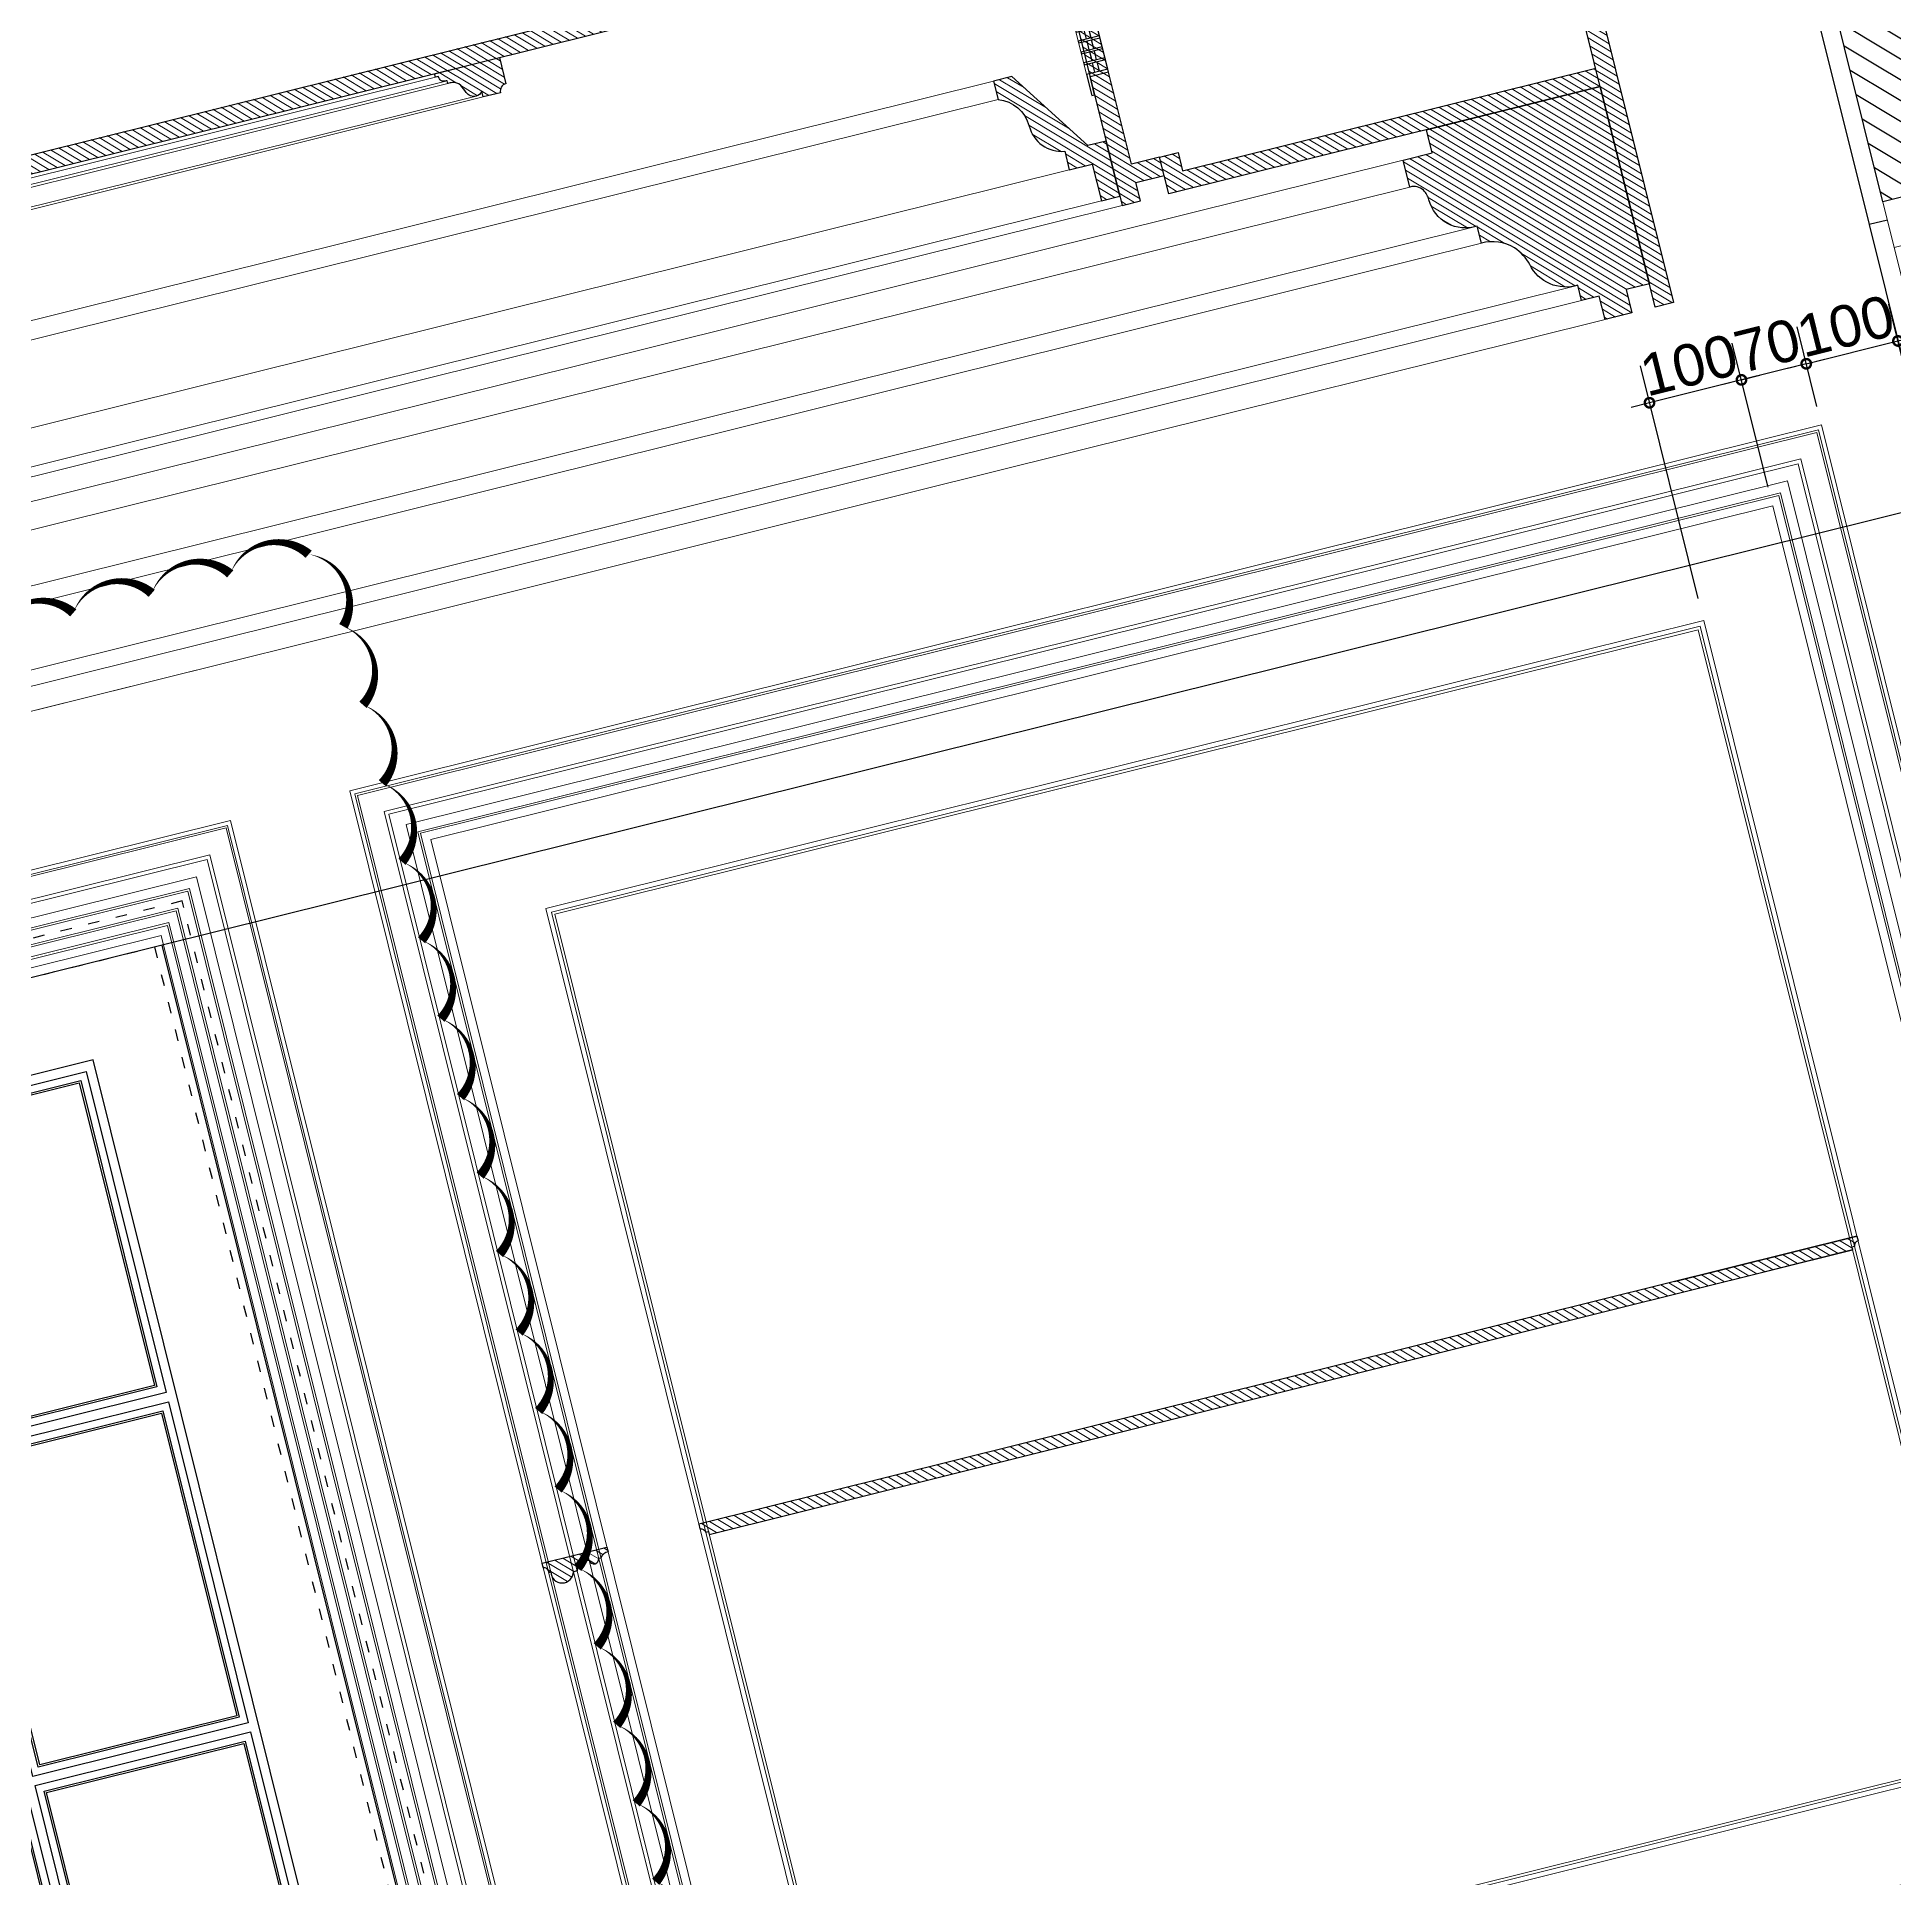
# Model space of a CAD drawing. Header units: inches. Extents: x 122939 to 389145, y 29603 to 574065.
# Drawn here: x 338989 to 340950, y 515666 to 517609 of the extents above; entities that cross this region are included whole.
import ezdxf

# ---------------------------------------------------------------- set-up
doc = ezdxf.new("R2010")
doc.units = ezdxf.units.IN
doc.header["$MEASUREMENT"] = 0
doc.linetypes.add('ACAD_ISO03W100', pattern=[30, 12, -18])
doc.linetypes.add('DASHDOT', pattern=[1, 0.5, -0.25, 0, -0.25])
for name, color, linetype in [('A-DIMESNION-1', 7, 'Continuous'), ('CQ Grg Gypsum', 41, 'Continuous'), ('CQ Plaster', 1, 'Continuous'), ('CQ Wall hatch_CHB', 8, 'Continuous'), ('CQ Wall plan', 3, 'Continuous'), ('CQ wall section', 5, 'Continuous'), ('FURNITURE', 252, 'Continuous'), ('gypsum', 31, 'Continuous'), ('Layer7', 8, 'Continuous'), ('METAL', 5, 'Continuous'), ('PROJECTION', 8, 'Continuous')]:
    doc.layers.add(name, color=color, linetype=linetype)
for name, color, linetype, lineweight in [('A-FLOR-SLAB', 7, 'Continuous', 40), ('A-RNDR-ALUM', 1, 'Continuous', 9), ('CQ Grille', 211, 'A-4010 WALL SECTIONS$0$BATTING', 0), ('CQ gypsum 2', 42, 'Continuous', 0), ('CQ Gypsum Hatch', 8, 'Continuous', 20)]:
    doc.layers.add(name, color=color, linetype=linetype, lineweight=lineweight)
doc.styles.get("Standard").update_dxf_attribs({"font": 'arial.ttf'})
doc.linetypes.add('A-4010 WALL SECTIONS$0$BATTING', pattern='A,0.0001,-0.1,[134,ltypeshp.shx,S=0.1,R=0,X=-0.1,Y=0],-0.2,[134,ltypeshp.shx,S=0.1,R=180,X=0.1,Y=0],-0.1', length=0.4001000000000001)
doc.dimstyles.new('CQ 20', dxfattribs={"dimscale": 0.2, "dimtxt": 150, "dimasz": 100, "dimexe": 100, "dimexo": 20, "dimgap": 80, "dimtad": 1, "dimdec": 0, "dimzin": 0, "dimdsep": 46, "dimtxsty": 'Standard', "dimblk": 'DOT', "dimcen": 100, "dimclrd": 1, "dimclre": 1, "dimclrt": 3, "dimadec": 0, "dimazin": 0, "dimtfac": 1, "dimtdec": 0, "dimtofl": 0, "dimtmove": 0, "dimatfit": 3, "dimfxl": 1, "dimtolj": 1, "dimtzin": 0, "dimlwd": -1, "dimarcsym": 0})
doc.dimstyles.new('CQ Anno', dxfattribs={"dimscale": 40, "dimtxt": 2.2, "dimasz": 300, "dimexe": 1, "dimexo": 0.5, "dimgap": 0.5, "dimtad": 1, "dimrnd": 1, "dimdsep": 46, "dimtxsty": 'Standard', "dimblk": 'DOTSMALL', "dimcen": 0.0025, "dimdle": 0.5, "dimclrd": 8, "dimclre": 8, "dimclrt": 2, "dimazin": 2, "dimtfac": 1, "dimtix": 1, "dimtmove": 1, "dimatfit": 0, "dimfxl": 50, "dimtolj": 1, "dimtzin": 0, "dimlwd": -1, "dimarcsym": 1})
pattern_1 = [(135, (0, 0), (-4.419417382415923, -4.41941738241592), [])]

# ---------------------------------------------------------------- blocks, each defined once
blk = doc.blocks.new('GLAZ-2')
at = {"layer": 'A-RNDR-ALUM'}
blk.add_line((-49.98927482002182, 2450.000019664294), (-49.98927179473685, 2850.000015036145, 0.003409208164084662), dxfattribs=at)
blk.add_lwpolyline([(-49.98927482025465, 2850.000015037076), (49.98927492101211, 2850.000015037251), (49.9892748692655, 2899.999999996333), (-49.98927487194305, 2899.999999996275)], close=True, dxfattribs=at)
blk = doc.blocks.new('section a and b')
at = {"layer": 'CQ Wall hatch_CHB'}
h = blk.add_hatch(dxfattribs=at)
h.set_pattern_fill('ANSI31', color=8, scale=150, angle=90)
h.set_pattern_definition([(135, (-95121.9395184672, 75766.19512638765), (-13.25825214724777, -13.25825214724776), [])])
h.paths.add_polyline_path([(126832.5604815491, -25203.86867564477), (126832.560481549, -26240.54443216402), (126582.560481549, -26240.54443216402), (126582.5390312905, -26290.54443216397), (126482.5604815493, -26290.54443216397), (126482.5604870916, -25203.86867564477)])
at = {"layer": 'CQ Plaster', "color": 1, "ltscale": 0.03}
for p, q in [((126462.560487091, -25203.86867564487, -5.968033639569554e-05), (126462.560487091, -26310.54443216401, -0.0002550847474631635)), ((126482.5604815492, -26310.54443216401, -4.518569530875822e-05), (126462.560487091, -26310.54443216401, -0.0002516160580958716)), ((126462.560487091, -26310.54443216401, -0.0002516160580955711), (126462.560487091, -29190.54443216055, -0.0007637422735893816))]:
    blk.add_line(p, q, dxfattribs=at)
at = {"layer": 'CQ Wall plan', "elevation": -4.518569530653778e-05}
blk.add_lwpolyline([(126832.5604815491, -25203.86867564477), (126832.560481549, -26240.54443216402), (126582.560481549, -26240.54443216402), (126582.5390312905, -26290.54443216397), (126482.5604815493, -26290.54443216397), (126482.5604870916, -25203.86867564477), (126832.5604815491, -25203.86867564479)], dxfattribs=at)
at = {"layer": 'A-FLOR-SLAB'}
blk.add_blockref('GLAZ-2', (126532.5497564051, -29190.54443216018, -4.547606006339071e-05), dxfattribs=at)
blk = doc.blocks.new('section ceiling c and d')
at = {"layer": 'CQ Gypsum Hatch'}
h = blk.add_hatch(dxfattribs=at)
h.set_pattern_fill('ANSI31', color=256, scale=50, angle=89.99999999999999, style=0)
h.set_pattern_definition(pattern_1)
h.paths.add_polyline_path([(233496.9999999944, -77495.99998771911), (233496.9999999944, -77475.99998771911), (236387.0827586252, -77475.99998771964), (236387.082758625, -77495.99998771964)])
h = blk.add_hatch(dxfattribs=at)
h.set_pattern_fill('ANSI31', color=256, scale=50, angle=89.99999999999999, style=0)
h.set_pattern_definition(pattern_1)
edge = h.paths.add_edge_path()
edge.add_line((235767.0827586244, -77495.99998620339), (235767.0827586244, -77524.37417744684))
edge.add_arc((235767.0827586241, -77532.18667744694), 7.812499999999999, 89.9999999999839, 179.9999999999839)
edge.add_line((235759.2702586246, -77532.18667744694), (235740.5202586247, -77532.18667744691))
edge.add_line((235740.5202586243, -77532.18667744682), (235740.5202586243, -77525.93667744679))
edge.add_arc((235733.50716821, -77521.18439792749), 8.471575873886328, 269.2454723607782, 325.8772603763292, ccw=False)
edge.add_arc((235733.4596779171, -77519.8217147981), 9.8337331454836, 200.3020027309789, 269.62670473501373, ccw=False)
edge.add_arc((235681.1992507897, -77537.37203851878), 45.30040932053804, 18.18592639775025, 30.09764001402735)
edge.add_arc((235711.645230384, -77519.57261538506), 10.03429423482947, 29.3458222726193, 84.05153147357571)
edge.add_arc((235708.6131954496, -77545.49400170194), 36.13183004922327, 83.52922315540752, 91.62468517509228)
edge.add_line((235707.588774758, -77509.37669691688), (235707.588774758, -77506.42338870006))
edge.add_arc((235708.4382188043, -77482.52190204052), 23.91657625425081, 257.9630168329807, 267.96460009574935, ccw=False)
edge.add_arc((235704.2861891768, -77502.35558701016), 3.653872664903471, 198.8512363217455, 256.7800205599295, ccw=False)
edge.add_arc((235717.343483769, -77496.48165055882), 17.95877705049954, 190.9931405080333, 203.1300132639854, ccw=False)
edge.add_line((235699.7142499143, -77499.90623620606), (235696.5892499145, -77499.906236206))
edge.add_line((235696.5892499145, -77499.90623620583), (235696.5892499145, -77495.9999862058))
edge.add_line((235696.5892499146, -77495.99998620606), (235767.0827586247, -77495.99998620611))
h = blk.add_hatch(dxfattribs=at)
h.set_pattern_fill('ANSI31', color=256, scale=50, angle=89.99999999999999, style=0)
h.set_pattern_definition([(135, (5238.99999998897, -7.62520357966423e-09), (-4.419417382415923, -4.41941738241592), [])])
h.paths.add_polyline_path([(236417.8461696338, -77785.99998772691), (236417.8461696338, -77765.99998772686), (236387.0827586248, -77765.99998772697), (236387.0827586248, -77495.99998772686), (236367.0827586247, -77495.99998772686), (236367.0827586248, -77805.99998772686), (236387.0827586247, -77805.99998772697), (236387.0827586248, -77785.99998772686)])
edge = h.paths.add_edge_path()
edge.add_line((236267.0827586248, -77645.99998772691), (236267.0827586248, -77665.99998772686))
edge.add_arc((236254.5636706293, -77701.37076486254), 37.52092002366012, 0.5661990946423998, 70.50915648572061, ccw=False)
edge.add_arc((236327.8890788671, -77700.66599894468), 35.80787787715262, 180.5344194090292, 260.6681698820662)
edge.add_line((236322.0827586247, -77735.99998772755), (236322.0827586249, -77755.99998772686))
edge.add_line((236322.0827586249, -77755.99998772686), (236347.0827586248, -77755.99998772686))
edge.add_line((236347.0827586248, -77755.99998772686), (236347.0827586247, -77795.99998772674))
edge.add_line((236347.0827586247, -77795.99998772674), (236367.0827586247, -77795.99998772697))
edge.add_line((236367.0827586247, -77795.99998772697), (236367.0827586249, -77735.99998772767))
edge.add_line((236367.0827586249, -77735.99998772767), (236347.0827586248, -77735.99998772755))
edge.add_line((236347.0827586248, -77735.99998772755), (236287.0827586247, -77645.99998772709))
edge.add_line((236287.0827586247, -77645.99998772709), (236267.0827586248, -77645.99998772691))
h = blk.add_hatch(dxfattribs=at)
h.set_pattern_fill('ANSI31', color=256, scale=50, angle=89.99999999999999, style=0)
h.set_pattern_definition(pattern_1)
h.paths.add_polyline_path([(236887.0000000008, -78046.00000000012), (236887.0000000044, -77646), (237107.0000000004, -77646), (237107.0000000006, -77666.00000000012), (236907.000000001, -77665.99999999988), (236907.0000000011, -78046.00000000012)])
h = blk.add_hatch(dxfattribs=at)
h.set_pattern_fill('ANSI31', color=256, scale=50, angle=89.99999999999999, style=0)
h.set_pattern_definition(pattern_1)
h.paths.add_polyline_path([(236887.0000000011, -77785.99999941856), (236887.0000000013, -77805.99999941856), (236417.8461696337, -77805.99999941804), (236417.8461696337, -77765.99999941804), (236437.8461696338, -77765.99999941845), (236437.8461696338, -77785.9999994185)])
h = blk.add_hatch(dxfattribs=at)
h.set_pattern_fill('ANSI31', color=256, scale=50, angle=89.99999999999999, style=0)
h.set_pattern_definition(pattern_1)
edge = h.paths.add_edge_path()
edge.add_line((236697.888268818, -77831.26562307053), (236697.888268818, -77806.00000000038))
edge.add_line((236697.8882688181, -77806.00000000035), (236887.0000000014, -77806.00000000033))
edge.add_line((236887.000000001, -77806.00000000035), (236887.000000001, -78020.55586559203))
edge.add_line((236887.0000000013, -78020.55586559192), (236861.7343769312, -78020.55586559205))
edge.add_line((236861.7343769313, -78020.55586559215), (236861.7343769313, -78046.00000000044))
edge.add_line((236861.734376931, -78046.00000000012), (236832.5095982749, -78046.00000000006))
edge.add_line((236832.5095982751, -78046.00000000047), (236832.5095982751, -78020.42911038698))
edge.add_line((236832.5095982747, -78020.42911038676), (236813.2644354184, -78020.42911038679))
edge.add_line((236813.2644354191, -78020.42911038705), (236813.3774991479, -78003.80091724952))
edge.add_arc((236810.7687357055, -77961.60403090826), 42.27745100630982, 192.2156514328694, 273.5377287136627, ccw=False)
edge.add_arc((236722.594200774, -77982.45322933258), 48.34277912118122, 14.25477234574264, 42.8437341161806)
edge.add_arc((236726.9057543891, -77979.52417917526), 43.19686264071839, 43.8840101508087, 92.05516853322047)
edge.add_line((236725.3566385932, -77936.35510248545), (236725.248015868, -77917.67291064002))
edge.add_arc((236722.4828479133, -77877.99546980241), 39.77367804540344, 180.8074337642408, 273.98656516555576, ccw=False)
edge.add_arc((236659.6882660014, -77878.80474185635), 23.02619725845581, 0.6190602264999425, 29.75751685787327)
edge.add_arc((236667.1437086861, -77875.30162755516), 14.8298319246997, 32.30517389911811, 92.87040096121709)
edge.add_line((236666.4010752784, -77860.49040172709), (236666.4010752784, -77831.26562307097))
edge.add_line((236666.4010752784, -77831.26562307077), (236697.888268818, -77831.26562307078))
at = {"layer": 'CQ Grg Gypsum'}
for points, elevation in [([(233496.9999999944, -77495.99998771911), (233496.9999999944, -77475.99998771911), (236387.0827586252, -77475.99998771964), (236387.082758625, -77495.99998771964)], -1.118016549531316e-06), ([(236887.0000000008, -78046.00000000012), (236887.0000000044, -77646), (237107.0000000004, -77646), (237107.0000000006, -77666.00000000012), (236907.000000001, -77665.99999999988), (236907.0000000011, -78046.00000000012)], -1.466640768763068e-07)]:
    blk.add_lwpolyline(points, close=True, dxfattribs=dict(at, elevation=elevation))
at = {"layer": 'CQ Grg Gypsum', "elevation": -1.466640768763068e-07}
blk.add_lwpolyline([(235767.0827586249, -77495.99998771708), (235767.0827586247, -77524.37417896063, 0.4142135623730696), (235759.270258625, -77532.18667896034), (235740.5202586252, -77532.18667896034), (235740.520258625, -77525.93667896022, -0.2522580878900783), (235733.3956093235, -77529.65524074563, -0.3120623172866313), (235724.2368476728, -77523.23371130711, 0.0520215070008044), (235720.3919000025, -77514.65501266788, 0.2433378965035784), (235712.6851239731, -77509.59235226759, 0.0353378151643051), (235707.5887747581, -77509.37669843045), (235707.588774758, -77506.42339021317, -0.0436678643667718), (235703.4505837585, -77505.91263069923, -0.2582860905383594), (235700.8283076917, -77503.53619899461, -0.0530066584703844), (235699.7142499149, -77499.9062377197), (235696.5892499146, -77499.90623771935), (235696.589249915, -77495.99998771935), (235767.082758625, -77495.99998771911)], format="xyb", dxfattribs=at)
at = {"layer": 'CQ Grg Gypsum', "elevation": -1.452116569820947e-07}
blk.add_lwpolyline([(236887.0000000013, -77805.99999941856), (236417.8461696337, -77805.99999941839), (236417.8461696338, -77765.99999941833), (236437.8461696338, -77765.99999941845), (236437.8461696338, -77785.9999994185), (236887.0000000011, -77785.99999941856)], dxfattribs=at)
blk.add_lwpolyline([(236697.888268818, -77831.26562307053), (236697.8882688181, -77806.00000000035), (236887.000000001, -77806.00000000035), (236887.0000000013, -78020.55586559192), (236861.7343769313, -78020.55586559215), (236861.734376931, -78046.00000000012), (236832.5095982751, -78046.00000000047), (236832.5095982747, -78020.42911038676), (236813.2644354191, -78020.42911038705), (236813.3774991476, -78003.8009172494, -0.3705169008587136), (236769.4485252308, -77970.5495923725, 0.1253939634110558), (236758.0396596621, -77949.58008318912, 0.2133372465863159), (236725.3566385932, -77936.35510248545), (236725.2480158676, -77917.67291064002, -0.4305600987388585), (236682.713119231, -77878.5559569429, 0.127830023496442), (236679.6780839724, -77867.37614011858, 0.2705942841741583), (236666.4010752784, -77860.49040172709), (236666.4010752784, -77831.26562307077)], format="xyb", close=True, dxfattribs=at)
at = {"layer": 'gypsum', "ltscale": 5, "elevation": -1.452116569820947e-07}
blk.add_lwpolyline([(236417.8461696338, -77785.99998772691), (236417.8461696338, -77765.99998772686), (236387.0827586248, -77765.99998772697), (236387.0827586248, -77495.99998772686), (236367.0827586247, -77495.99998772686), (236367.0827586248, -77805.99998772686), (236387.0827586247, -77805.99998772697), (236387.0827586248, -77785.99998772686), (236417.8461696338, -77785.99998772691)], dxfattribs=at)
blk.add_lwpolyline([(236267.0827586248, -77645.99998772691), (236267.0827586248, -77665.99998772686, -0.3150251714978598), (236292.0827586211, -77700.99998772395, 0.3646312828489309), (236322.0827586247, -77735.99998772755), (236322.0827586249, -77755.99998772686), (236347.0827586248, -77755.99998772686), (236347.0827586247, -77795.99998772674), (236367.0827586247, -77795.99998772697), (236367.0827586249, -77735.99998772767), (236347.0827586248, -77735.99998772755), (236287.0827586247, -77645.99998772709)], format="xyb", close=True, dxfattribs=at)
blk = doc.blocks.new('DIFFUSER SEC')
at = {"layer": 'FURNITURE', "color": 251, "linetype": 'Continuous', "lineweight": 0}
for p, q in [((55028.50211812685, -20119.84090920478), (55028.50211812685, -20213.84090920665)), ((55051.50211812708, -20119.84090920478), (55051.50211812708, -20213.84090920665))]:
    blk.add_line(p, q, dxfattribs=at)
at = {"layer": 'Layer7', "linetype": 'DASHDOT', "ltscale": 1000}
for p, q in [((55028.66382887423, -20116.84090920667), (55028.50211812684, -20116.67919845927)), ((55048.50211812684, -20217.50150354892), (55047.84152378461, -20216.84090920667))]:
    blk.add_line(p, q, dxfattribs=at)
at = {"layer": 'METAL'}
for points in [[(55048.50211812684, -20096.84090920664), (55048.50211812684, -20116.84090920665), (55028.50211812685, -20116.84090920665), (55028.50211812685, -20119.84090920478), (55051.50211812708, -20119.84090920478), (55051.50211812708, -20096.84090920664), (55048.50211812684, -20096.84090920664)], [(55048.50211812684, -20236.84090920665), (55048.50211812684, -20216.84090920664), (55028.50211812685, -20216.84090920664), (55028.50211812685, -20213.84090920665), (55051.50211812708, -20213.84090920665), (55051.50211812708, -20236.84090920665), (55048.50211812684, -20236.84090920665)]]:
    blk.add_lwpolyline(points, dxfattribs=at)
for points in [[(55028.50211812685, -20130.21590920665), (55051.50211812708, -20130.21590920665), (55051.50211812708, -20132.21590920664), (55028.50211812685, -20132.21590920664)], [(55028.50211812685, -20142.09090920478), (55051.50211812708, -20142.09090920478), (55051.50211812708, -20144.09090920664), (55028.50211812685, -20144.09090920664)], [(55028.50211812685, -20153.96590920664), (55051.50211812708, -20153.96590920664), (55051.50211812708, -20155.96590920664), (55028.50211812685, -20155.96590920664)], [(55028.50211812685, -20165.84090920664), (55051.50211812708, -20165.84090920664), (55051.50211812708, -20167.84090920664), (55028.50211812685, -20167.84090920664)], [(55028.50211812685, -20177.71590920665), (55051.50211812708, -20177.71590920665), (55051.50211812708, -20179.71590920665), (55028.50211812685, -20179.71590920665)], [(55028.50211812685, -20189.59090920664), (55051.50211812708, -20189.59090920664), (55051.50211812708, -20191.59090920664), (55028.50211812685, -20191.59090920664)], [(55028.50211812685, -20201.46590920664), (55051.50211812708, -20201.46590920664), (55051.50211812708, -20203.46590920664), (55028.50211812685, -20203.46590920664)]]:
    blk.add_lwpolyline(points, close=True, dxfattribs=at)
at = {"layer": 'PROJECTION'}
for p, q in [((55037.50211812684, -20130.21590920665), (55037.50211812684, -20119.84090920478)), ((55042.50211812707, -20130.21590920665), (55042.50211812707, -20119.84090920478)), ((55037.50211812684, -20142.09090920478), (55037.50211812684, -20132.21590920664)), ((55037.50211812684, -20153.96590920664), (55037.50211812684, -20144.09090920664)), ((55042.50211812707, -20142.09090920478), (55042.50211812707, -20132.21590920664)), ((55042.50211812707, -20153.96590920664), (55042.50211812707, -20144.09090920664)), ((55037.50211812684, -20165.84090920664), (55037.50211812684, -20155.96590920664)), ((55037.50211812684, -20177.71590920665), (55037.50211812684, -20167.84090920664)), ((55042.50211812707, -20165.84090920664), (55042.50211812707, -20155.96590920664)), ((55042.50211812707, -20177.71590920665), (55042.50211812707, -20167.84090920664)), ((55037.50211812684, -20189.59090920664), (55037.50211812684, -20179.71590920665)), ((55042.50211812707, -20189.59090920664), (55042.50211812707, -20179.71590920665)), ((55037.50211812684, -20201.46590920664), (55037.50211812684, -20191.59090920664)), ((55037.50211812684, -20213.84090920665), (55037.50211812684, -20203.46590920664)), ((55042.50211812707, -20201.46590920664), (55042.50211812707, -20191.59090920664)), ((55042.50211812707, -20213.84090920665), (55042.50211812707, -20203.46590920664))]:
    blk.add_line(p, q, dxfattribs=at)
blk = doc.blocks.new('_DotSmall')
at = {"color": 0, "linetype": 'ByBlock', "const_width": 0.5}
blk.add_lwpolyline([(-0.0625, 0, 1), (0.0625, 0, 1)], format="xyb", close=True, dxfattribs=at)
blk = doc.blocks.new('*D270')
at = {"layer": 'A-DIMESNION-1', "color": 8, "lineweight": -2, "ltscale": 0.05, "transparency": 16777216}
for p, q in [((340867.2964072498, 517219.6780639961), (340846.444398768, 517303.4889581553)), ((340814.9655646681, 517138.1703602874), (340778.0671689355, 517286.4768192116))]:
    blk.add_line(p, q, dxfattribs=at)
at = {"layer": 'A-DIMESNION-1', "color": 8, "ltscale": 0.05, "transparency": 16777216}
for p, q in [((340856.1019156876, 517264.6723075148), (340787.7246858551, 517247.6601685711)), ((340856.1019156876, 517264.6723075148), (340875.5102410078, 517269.5010659746)), ((340787.7246858551, 517247.6601685711), (340768.3163605348, 517242.8314101113))]:
    blk.add_line(p, q, dxfattribs=at)
at = {"layer": 'Defpoints', "color": 0, "linetype": 'Continuous', "ltscale": 0.05, "transparency": 16777216}
for p in [(340787.7246858551, 517247.6601685711), (340872.1251657095, 517200.2697386758, -0.00850912527886642), (340819.7943231279, 517118.7620349671)]:
    blk.add_point(p, dxfattribs=at)
at = {"layer": 'A-DIMESNION-1', "color": 8, "linetype": 'Continuous', "ltscale": 0.05, "transparency": 16777216, "xscale": 20, "yscale": 20, "zscale": 20}
for p, rotation in [((340856.1019156876, 517264.6723075148), 193.9714232843926), ((340787.7246858551, 517247.6601685711), 13.97142328439265)]:
    blk.add_blockref('_DotSmall', p, dxfattribs=dict(at, rotation=rotation))
at = {"layer": 'A-DIMESNION-1', "color": 2, "linetype": 'Continuous', "ltscale": 0.05, "transparency": 16777216, "insert": (340815.040719239, 517283.789342259), "char_height": 44, "attachment_point": 5, "rotation": 13.971423284392653}
blk.add_mtext('\\A1;70', dxfattribs=at)
blk = doc.blocks.new('*D275')
at = {"layer": 'A-DIMESNION-1', "color": 8, "lineweight": -2, "ltscale": 0.05, "transparency": 16777216}
for p, q in [((340815.93131636, 517134.2886952233), (340778.0671689349, 517286.4768192139)), ((340742.0677303629, 517016.9849413888), (340681.0255423312, 517262.3330269143))]:
    blk.add_line(p, q, dxfattribs=at)
at = {"layer": 'A-DIMESNION-1', "color": 8, "ltscale": 0.05, "transparency": 16777216}
for p, q in [((340787.7246858545, 517247.6601685734), (340690.6830592508, 517223.5163762738)), ((340787.7246858545, 517247.6601685734), (340807.1330111747, 517252.4889270333)), ((340690.6830592508, 517223.5163762738), (340671.2747339305, 517218.687617814))]:
    blk.add_line(p, q, dxfattribs=at)
at = {"layer": 'Defpoints', "color": 0, "linetype": 'Continuous', "ltscale": 0.05, "transparency": 16777216}
for p in [(340690.6830592508, 517223.5163762738), (340820.7600748198, 517114.8803699031, -0.00850912527886642), (340746.8964888226, 516997.5766160685)]:
    blk.add_point(p, dxfattribs=at)
at = {"layer": 'A-DIMESNION-1', "color": 8, "linetype": 'Continuous', "ltscale": 0.05, "transparency": 16777216, "xscale": 20, "yscale": 20, "zscale": 20}
for p, rotation in [((340787.7246858545, 517247.6601685734), 193.9714232843926), ((340690.6830592508, 517223.5163762738), 13.97142328439265)]:
    blk.add_blockref('_DotSmall', p, dxfattribs=dict(at, rotation=rotation))
at = {"layer": 'A-DIMESNION-1', "color": 2, "linetype": 'Continuous', "ltscale": 0.05, "transparency": 16777216, "insert": (340732.3312910203, 517263.2113766397), "char_height": 44, "attachment_point": 5, "rotation": 13.971423284392653}
blk.add_mtext('\\A1;100', dxfattribs=at)
blk = doc.blocks.new('*D280')
at = {"layer": 'A-DIMESNION-1', "color": 8, "lineweight": -2, "ltscale": 0.05, "transparency": 16777216}
for p, q in [((340964.0710113004, 517243.7554215343), (340943.219002819, 517327.5663156918)), ((340867.2964072497, 517219.678063996), (340846.4443987689, 517303.4889581511))]:
    blk.add_line(p, q, dxfattribs=at)
at = {"layer": 'A-DIMESNION-1', "color": 8, "ltscale": 0.05, "transparency": 16777216}
for p, q in [((340856.1019156885, 517264.6723075106), (340952.8765197386, 517288.7496650512)), ((340952.8765197386, 517288.7496650512), (340972.2848450589, 517293.5784235111)), ((340856.1019156885, 517264.6723075106), (340836.6935903683, 517259.8435490508))]:
    blk.add_line(p, q, dxfattribs=at)
at = {"layer": 'Defpoints', "color": 0, "linetype": 'Continuous', "ltscale": 0.05, "transparency": 16777216}
for p in [(340952.8765197386, 517288.7496650512), (340968.8997697602, 517224.347096214, -0.00850912527886642), (340872.1251657095, 517200.2697386758, -0.00850912527886642)]:
    blk.add_point(p, dxfattribs=at)
at = {"layer": 'A-DIMESNION-1', "color": 8, "linetype": 'Continuous', "ltscale": 0.05, "transparency": 16777216, "xscale": 20, "yscale": 20, "zscale": 20}
for p, rotation in [((340952.8765197386, 517288.7496650512), 193.9714232843926), ((340856.1019156885, 517264.6723075106), 13.97142328439266)]:
    blk.add_blockref('_DotSmall', p, dxfattribs=dict(at, rotation=rotation))
at = {"layer": 'A-DIMESNION-1', "color": 2, "linetype": 'Continuous', "ltscale": 0.05, "transparency": 16777216, "insert": (340897.6166361813, 517304.3340904969), "char_height": 44, "attachment_point": 5, "rotation": 13.971423284392632}
blk.add_mtext('\\A1;100', dxfattribs=at)
blk = doc.blocks.new('french door fixed panel')
at = {"color": 0, "lineweight": -2}
for points, elevation in [([(7599.935649247956, 4234.229499793146), (6901.234471745149, 4234.229499793204), (6901.234471745265, 1662.229499795183), (7599.935649248131, 1662.229499795183)], -4.618491674171499e-10), ([(7499.935649247956, 4134.229499793204), (7001.234471745032, 4134.229499793204), (7001.234471745091, 1969.269500711875), (7499.935649247956, 1969.269500711875)], -4.618491674171499e-10), ([(7255.585068201472, 4124.229506375326), (7489.935664863675, 4124.229506375326), (7489.935670196312, 3775.069506375294), (7255.585073534166, 3775.069506375294)], -4.300424503262887e-10), ([(7263.585068201472, 4116.229506375326), (7481.935664863675, 4116.229506375268), (7481.935670196312, 3783.069506375352), (7263.585073534108, 3783.069506375294)], -4.300424503262887e-10), ([(7265.585068201472, 4114.229506375326), (7479.935664863617, 4114.229506375268), (7479.93567019637, 3785.069506375294), (7265.585073534108, 3785.069506375294)], -4.300424503262887e-10), ([(7255.585068201472, 3765.069506375294), (7489.935664863675, 3765.069506375352), (7489.93567019637, 3415.909506375319), (7255.585073534108, 3415.909506375261)], -4.300424503262887e-10), ([(7263.585068201472, 3757.069506375352), (7481.935664863675, 3757.069506375294), (7481.93567019637, 3423.909506375319), (7263.585073534108, 3423.909506375319)], -4.300424503262887e-10), ([(7265.585068201472, 3755.069506375294), (7479.935664863617, 3755.069506375294), (7479.93567019637, 3425.909506375319), (7265.585073534166, 3425.909506375261)], -4.300424503262887e-10), ([(7245.585068201472, 3405.909506375378), (7011.234471539268, 3405.909506375378), (7011.234466206632, 3056.749506375287), (7245.585062868777, 3056.749506375287)], -4.300424503262887e-10), ([(7237.585068201472, 3397.909506375319), (7019.234471539268, 3397.909506375319), (7019.234466206632, 3064.749506375345), (7237.585062868835, 3064.749506375345)], -4.300424503262887e-10), ([(7235.585068201472, 3395.909506375261), (7021.234471539268, 3395.909506375319), (7021.234466206573, 3066.749506375345), (7235.585062868777, 3066.749506375229)], -4.300424503262887e-10), ([(7255.585068201472, 3405.909506375319), (7489.935664863675, 3405.909506375319), (7489.93567019637, 3056.749506375287), (7255.585073534166, 3056.749506375345)], -4.300424503262887e-10), ([(7263.585068201472, 3397.909506375319), (7481.935664863675, 3397.909506375261), (7481.93567019637, 3064.749506375287), (7263.585073534108, 3064.749506375287)], -4.300424503262887e-10), ([(7265.585068201472, 3395.909506375378), (7479.935664863617, 3395.909506375261), (7479.93567019637, 3066.749506375345), (7265.585073534166, 3066.749506375287)], -4.300424503262887e-10)]:
    blk.add_lwpolyline(points, close=True, dxfattribs=dict(at, elevation=elevation))
blk = doc.blocks.new('_Dot')
at = {"color": 0, "linetype": 'ByBlock', "lineweight": -2}
blk.add_line((-0.5, 0), (-1, 0), dxfattribs=at)
at = {"color": 0, "linetype": 'ByBlock', "const_width": 0.5}
blk.add_lwpolyline([(-0.25, 0, 1), (0.25, 0, 1)], format="xyb", close=True, dxfattribs=at)
blk = doc.blocks.new('*D269')
at = {"color": 1, "lineweight": -2, "transparency": 16777216}
for p, q in [((339116.9894588485, 516650.2415309062), (341872.506274485, 517335.8094464831)), ((339778.0291962216, 514158.985367542), (342494.7293613069, 514834.8957662215))]:
    blk.add_line(p, q, dxfattribs=at)
at = {"color": 1, "transparency": 16777216}
blk.add_line((341857.9267076246, 517311.5723627031), (342470.4922775268, 514849.475333082), dxfattribs=at)
at = {"layer": 'Defpoints', "color": 0, "transparency": 16777216}
for p in [(339113.1077937845, 516649.2757792142, -0.008507984190826986), (342475.3210359866, 514830.0670077617), (339774.1475311575, 514158.01961585, 1.140626190267342e-06)]:
    blk.add_point(p, dxfattribs=at)
at = {"color": 1, "transparency": 16777216, "xscale": 20, "yscale": 20, "zscale": 20}
for p, rotation in [((341853.0979491648, 517330.9806880233), 103.9714232843947), ((342475.3210359866, 514830.0670077617), 283.9714232843947)]:
    blk.add_blockref('_Dot', p, dxfattribs=dict(at, rotation=rotation))
at = {"color": 3, "transparency": 16777216, "insert": (342194.6002027999, 516088.0850051111), "char_height": 30, "attachment_point": 5, "rotation": 283.97142328439463}
blk.add_mtext('\\A1;2577', dxfattribs=at)

msp = doc.modelspace()

# ---------------------------------------------------------------- hatches: boundary and pattern name
at = {"layer": 'CQ Gypsum Hatch'}
h = msp.add_hatch(dxfattribs=at)
h.set_pattern_fill('ANSI31', color=256, scale=49.99999999999999, angle=283.9714232829857, style=0)
h.set_pattern_definition([(328.9714232829857, (103309.9389137176, 541366.7704200903), (3.221659560689483, 5.355689467754646), [])])
edge = h.paths.add_edge_path()
edge.add_line((340909.5155545204, 516343.9585573197), (339687.5414118859, 516039.9334608231))
edge.add_line((339687.5414118858, 516039.9334608231), (339688.7486015006, 516035.0813794931))
edge.add_arc((339689.8247266928, 516030.0214211071), 5.173125196340882, 15.855548362982518, 102.00647672741479, ccw=False)
edge.add_line((339694.8010329184, 516031.434786115), (339697.7122817163, 516032.1590998839))
edge.add_line((339697.7122817163, 516032.1590998839), (339698.4365954853, 516029.2478510858))
edge.add_line((339698.4365954853, 516029.2478510857), (340904.8977569187, 516329.4133441384))
h = msp.add_hatch(dxfattribs=at)
h.set_pattern_fill('ANSI31', color=256, scale=49.99999999999999, angle=283.9714232829857, style=0)
h.set_pattern_definition([(328.9714232829857, (572341.3528966908, 485182.5086283657), (3.221659560689482, 5.355689467754646), [])])
edge = h.paths.add_edge_path()
edge.add_arc((339543.286950928, 515989.8892387943), 11.87903636255243, -178.74489884281638, 0.025333464981883935, ccw=False)
edge.add_line((339531.4107645733, 515989.6290416202), (339529.1556163492, 515989.0679645626))
edge.add_ellipse((339524.946795784, 515988.0208171363), major_axis=(-1.577489809869016, 6.340436300011666), ratio=0.6638061429967712, start_angle=270, end_angle=360)
edge.add_line((339523.3693059742, 515994.3612534362), (339522.2619173641, 515998.8122025944))
edge.add_line((339522.2619173641, 515998.8122025945), (339590.6391471954, 516015.824341536))
edge.add_line((339590.6391471954, 516015.824341536), (339591.8711633449, 516010.8724744192))
edge.add_arc((339593.3796102033, 516001.2572677236), 9.73281109047891, 98.91596879981854, 160.0508379058154)
edge.add_line((339584.2308094202, 516004.5779688471), (339581.9233925659, 516004.0038874429))
edge.add_arc((339576.8193375959, 516003.2931705604), 5.153299489080544, -159.98436297018873, 7.927209516568382, ccw=False)
edge.add_arc((339570.3273790157, 515990.4674451379), 11.18424105332716, 81.51664647509867, 177.855547078789)
edge.add_spline(control_points=[(339559.1509706982, 515990.8859485483), (339557.8226425096, 515990.5554627454), (339556.494314319, 515990.2249769419), (339555.1659861302, 515989.894491139)], knot_values=[0, 0, 0, 0, 0.1671919628781495, 0.1671919628781495, 0.1671919628781495, 0.1671919628781495], degree=3, periodic=0)

# ---------------------------------------------------------------- linework, layer by layer
at = {"color": 2}
msp.add_lwpolyline([(338944.665328835, 516981.156102771, 0, 10, -0.52056705), (339027.4704362524, 517001.8161449565, 0, 10, -0.52056705), (339110.2679258934, 517022.4396408077, 0, 10, -0.52056705), (339193.0941914423, 517042.9681107831, 0, 10, -0.52056705), (339275.9007160945, 517063.6232971679, 0, 10, -0.52056705), (339312.5142703153, 516987.5277522136, 0, 10, -0.52056705), (339333.1456036309, 516904.7183250302, 0, 10, -0.52056705), (339353.6593733985, 516821.9026622191, 0, 10, -0.52056705), (339374.3215018899, 516739.0977510462, 0, 10, -0.52056705), (339394.9550360333, 516656.2887907533, 0, 10, -0.52056705), (339415.4714906748, 516573.4733945805, 0, 10, -0.52056705), (339436.1287095131, 516490.6677418247, 0, 10, -0.52056705), (339456.7644181577, 516407.8592385394, 0, 10, -0.52056705), (339477.2835506903, 516325.0440992904, 0, 10, -0.52056705), (339497.9358935493, 516242.2377250038, 0, 10, -0.52056705), (339518.5737499976, 516159.4296687613, 0, 10, -0.52056705), (339539.0955529879, 516076.6147766861, 0, 10, -0.52056705), (339559.7430543643, 515993.8077010415, 0, 10, -0.52056705), (339580.3830315524, 515911.0000817971, 0, 10, -0.52056705), (339600.9074971168, 515828.1854271108, 0, 10, -0.52056705), (339621.550192325, 515745.3776703986, 0, 10, -0.52056705), (339642.1922628271, 515662.5704780294, 0, 10, -0.52056705), (339662.7193826338, 515579.7560509143, 0, 10, -0.52056705)], format="xyseb", dxfattribs=at)
at = {"color": 0, "linetype": 'ACAD_ISO03W100', "elevation": -0.006373246402415971}
msp.add_lwpolyline([(339735.3308805446, 514148.3620989379), (339774.1475311858, 514158.0196158566), (339142.2669275069, 516697.7499467736), (338433.6056361833, 516521.4362180622), (338443.263153102, 516482.6195674215), (339113.1077937844, 516649.2757792141)], close=True, dxfattribs=at)
at = {"layer": 'CQ Grg Gypsum'}
for p, q in [((339522.2619173641, 515998.8122025945, -0.006374387490455406), (339590.6391471954, 516015.824341536, -0.006374387490455406)), ((339590.6391471954, 516015.824341536, -0.006374387490455406), (339591.8711633446, 516010.8724744191, -0.006374387490455406)), ((339523.3693059743, 515994.3612534355, -0.006374387490455406), (339522.2619173641, 515998.8122025945, -0.006374387490455406)), ((339529.1556163501, 515989.0679645629, -0.006374387490455406), (339531.4107648935, 515989.6290416999, -0.006374387490455406)), ((339581.9233925646, 516004.0038874425, -0.006374387490455406), (339584.2308094211, 516004.5779688474, -0.006374387490455406))]:
    msp.add_line(p, q, dxfattribs=at)
at = {"layer": 'CQ Grg Gypsum', "elevation": -0.006374387490455406}
for points in [[(340909.5155545204, 516343.9585573197), (339687.5414118858, 516039.9334608231), (339688.7486015007, 516035.0813794931, -0.3946714064356992), (339694.8010329184, 516031.434786115), (339697.7122817163, 516032.1590998839), (339698.4365954853, 516029.2478510857), (340904.8977569187, 516329.4133441385)], [(340717.0196920421, 516296.0659128476), (340909.5155545208, 516343.9585573181), (340910.7227441357, 516339.106475988, 0.3946714064356992), (340907.0846919476, 516333.0489067057), (340904.1734431497, 516332.324592937), (340904.8977569186, 516329.4133441388), (340809.7779389712, 516305.7476945794)]]:
    msp.add_lwpolyline(points, format="xyb", dxfattribs=at)
at = {"layer": 'CQ Grg Gypsum'}
for centre, radius, start, end in [((339593.3796102035, 516001.2572677236, -0.006374387490455406), 9.732811090518279, 98.91596880050461, 160.0508379065934), ((339543.286950928, 515989.8892387943, -0.006374387490455406), 11.87903636259608, 181.2550939463902, 0.02533346594171298), ((339570.3273790157, 515990.4674451379, -0.006374387490455406), 11.18424105331578, 81.51664646205191, 177.855547072333), ((339576.8193375959, 516003.2931705604, -0.006374387490455406), 5.153299489085096, 200.0156370376464, 7.92720951431747)]:
    msp.add_arc(centre, radius, start, end, dxfattribs=at)
at = {"layer": 'CQ Grg Gypsum', "extrusion": (0, 0, -0.9999999999999999)}
msp.add_ellipse((339524.946795784, 515988.0208171363, -0.006374387490455406), major_axis=(-1.577489809869014, 6.340436300011657), ratio=0.6638061429967712, start_param=0, end_param=1.570796326794897, dxfattribs=at)
at = {"layer": 'CQ Grg Gypsum'}
msp.add_spline([(339555.1659861302, 515989.894491139, -0.006374387490455406), (339559.1509706982, 515990.8859485483, -0.006374387490455406)], degree=3, dxfattribs=at)
at = {"layer": 'CQ gypsum 2'}
for p, q in [((339998.5299605586, 517562.9238238899, 0.001995015583927913), (334622.263226158, 516225.317768573, 0.001995949740780844)), ((339409.6412084934, 517566.9568074301, 0.001997331480084996), (337566.2489016167, 517108.3239244399, 0.001997331480084996)), ((339421.8888140817, 517563.2881590738, 0.001997331480084996), (337567.8223893784, 517101.9995736518, 0.001997331480084996)), ((339422.6018546837, 517560.4222207412, 0.001997331480084996), (337568.5354299803, 517099.1336353191, 0.001997331480084996)), ((340003.3587190179, 517543.5154985695, 0.001995015583927913), (334627.0919846173, 516205.9094432527, 0.001995949740780844)), ((339460.0662966139, 517546.2379536747, 0.001995796257131191), (335105.7691923782, 516462.8962109205, 0.001996922537525463)), ((339452.7577529864, 517547.0282110606, 0.001995799777806433), (337566.2590862057, 517077.6705387544, 0.001996287738644051)), ((340430.7651005569, 517479.5496227772, 0.001995853726438886), (334279.4883865543, 515949.1223975184, 0.001996922545673597)), ((340078.4610267163, 517469.4571203899, 0.001994997036241295), (334595.4485030532, 516105.2928935478, 0.001995949740780844)), ((340437.8210704883, 517451.1894222166, 0.001995853726438873), (334286.5443564123, 515920.7621969396, 0.001996922545673597)), ((340112.3789502854, 517436.6764178228, 0.001994988605474651), (334580.8456133215, 516060.440294833, 0.001995949740780844)), ((340134.2016548357, 517431.8010136214, 0.001994981860861336), (334563.8516672307, 516045.9073737134, 0.001995949740780844)), ((340503.3663969919, 517408.571235701, 0.001995834813945369), (334243.2443542408, 515851.0634770499, 0.001996922545673597)), ((340513.3491238721, 517391.8031913351, 0.001995833844815007), (334247.6495345769, 515832.907748553, 0.001996922545673597)), ((340609.9868031038, 517346.3445404893, 0.001995805041236645), (334178.5166371755, 515746.2056590812, 0.001996922545673597)), ((340618.9549335992, 517331.4406823777, 0.001995804199610168), (334182.6410324706, 515730.0966878578, 0.001996922545673597)), ((340643.8045351536, 517311.2727873069, 0.001995797709551086), (334170.1389958694, 515700.6357684932, 0.001996922545673597))]:
    msp.add_line(p, q, dxfattribs=at)
at = {"layer": 'CQ gypsum 2', "elevation": -0.006374387490455406}
for points in [[(339702.3713312635, 515274.8948379833), (341255.0438248528, 515661.197123947), (340872.1251657095, 517200.2697386758), (339319.4526721202, 516813.967452712)], [(339705.5330044033, 515280.1508059761), (341249.78785686, 515664.3587970866), (340868.9634925698, 517195.0137706829), (339324.7086401131, 516810.8057795724)], [(339707.2270758089, 515282.9670316553), (341246.9716311807, 515666.0528684921), (340867.2694211642, 517192.1975450036), (339327.5248657923, 516809.1117081668)], [(339724.0785347667, 515310.9809107002), (341218.9577521358, 515682.9043274501), (340850.4179622064, 517164.1836659587), (339355.5387448373, 516792.2602492089)], [(339727.0720619279, 515315.9573526818), (341213.9813101543, 515685.8978546112), (340847.4244350453, 517159.2072239771), (339360.5151868188, 516789.2667220478)], [(339738.0188326979, 515334.1552732924), (341195.7833895437, 515696.8446253814), (340836.4776642751, 517141.0093033666), (339378.7131074293, 516778.3199512776)], [(339745.4903533066, 515346.5759352146), (341183.3627276215, 515704.31614599), (340829.0061436664, 517128.5886414443), (339391.1337693516, 516770.848430669)], [(339747.2236887575, 515349.4574334745), (341180.4812293615, 515706.0494814409), (340827.2728082155, 517125.7071431844), (339394.0152676115, 516769.1150952181)], [(339753.7364221532, 515360.284206756), (341169.6544560801, 515712.5622148366), (340820.7600748198, 517114.880369903), (339404.842040893, 516762.6023618224)], [(339826.6342564584, 515481.4696256545), (341048.4690371815, 515785.4600491419), (340747.8622405146, 516993.6949510044), (339526.0274597916, 516689.7045275172)], [(339830.2740103093, 515487.5203554095), (341042.4183074266, 515789.0998029927), (340744.2224866638, 516987.6442212495), (339532.0781895465, 516686.0647736664)], [(339832.4609453383, 515491.1559179762), (341038.7827448599, 515791.2867380216), (340742.0355516347, 516984.0086586828), (339535.7137521132, 516683.8778386374)]]:
    msp.add_lwpolyline(points, close=True, dxfattribs=at)
at = {"layer": 'CQ gypsum 2'}
for points, elevation in [([(339192.7952429554, 516950.2641336347), (337387.821811009, 516501.1898016408)], -0.004377558977231261), ([(336300.2900929943, 513499.8268922602), (335699.7964191576, 515913.4031091715), (339193.2954115206, 516782.5797400026), (339793.7890853573, 514369.0035230911)], -0.006374387490455406), ([(336304.4989135595, 513500.8740396865), (335705.0523871491, 515910.2414360326), (339190.1337383817, 516777.3237720111), (339789.5802647921, 514367.9563756649)], -0.006374387490455406), ([(336306.473217825, 513501.365243243), (335707.5178949711, 515908.7583353236), (339188.6506376727, 516774.8582641891), (339787.6059605266, 514367.4651721083)], -0.006374387490455406), ([(336329.1964983257, 513507.0187569352), (335735.8946891641, 515891.6885685151), (339171.5808708642, 516746.4814699962), (339764.8826800258, 514361.8116584161)], -0.006374387490455406), ([(336333.1608054019, 513508.0050698196), (335740.8453091247, 515888.7105743234), (339168.6028766725, 516741.5308500355), (339760.9183729498, 514360.8253455317)], -0.006374387490455406), ([(336347.7448670284, 513511.6335596449), (335759.0578605764, 515877.7550025222), (339157.6473048712, 516723.3182985838), (339746.3343113232, 514357.1968557064)], -0.006374387490455406), ([(336357.6901526303, 513514.107929854), (335771.4775163875, 515870.2840871293), (339150.1763894784, 516710.8986427728), (339736.3890257213, 514354.7224854974)], -0.006374387490455406), ([(336359.9975694846, 513514.6820112583), (335774.359014646, 515868.5507516793), (339148.4430540283, 516708.0171445142), (339734.081608867, 514354.1484040931)], -0.006374387490455406), ([(336374.2981142522, 513518.2399625693), (335792.2175107247, 515857.8081582228), (339137.7004605719, 516690.1586484356), (339719.7810640994, 514350.590452782)], -0.006374387490455406), ([(336376.6055311087, 513518.8140439742), (335795.099008986, 515856.0748227711), (339135.9671251202, 516687.2771501743), (339717.4736472429, 514350.0163713772)], -0.006374387490455406), ([(336386.5516223743, 513521.288614631), (335807.5196709084, 515848.6033021624), (339128.4956045114, 516674.8564882518), (339707.5275559773, 514347.5418007203)], -0.006374387490455406), ([(336388.8599456197, 513521.8629215438), (335810.4023010667, 515846.8692858298), (339126.7615881788, 516671.9738580935), (339705.2192327318, 514346.9674938075)], -0.006374387490455406), ([(336397.3317195962, 513523.9706845568), (335820.9818380561, 515840.5052748663), (339120.3975772154, 516661.3943211041), (339696.7474587554, 514344.8597307945)], -0.006374387490455406)]:
    msp.add_lwpolyline(points, dxfattribs=dict(at, elevation=elevation))

# ---------------------------------------------------------------- block references
at = {"color": 0, "rotation": 13.97142328298569}
msp.add_blockref('french door fixed panel', (332768.5341011812, 510707.2837072553, 0.002134737788411015), dxfattribs=at)
at = {"layer": 'CQ Grg Gypsum', "color": 0, "rotation": 13.97142328298569}
msp.add_blockref('section ceiling c and d', (91974.42076312043, 535868.0314766474, 0.001995942921208067), dxfattribs=at)
at = {"layer": 'CQ Grille', "extrusion": (0, 0, -1), "zscale": -1, "rotation": 346.0285767170143}
msp.add_blockref('DIFFUSER SEC', (-388639.1846811017, 550477.469682605, -0.003447567860815303), dxfattribs=at)
at = {"layer": 'CQ wall section', "color": 0, "rotation": 13.97142328298569}
msp.add_blockref('section a and b', (211848.6508710412, 512410.8088205553, 0.002134828386059173), dxfattribs=at)

# ---------------------------------------------------------------- dimensions: what is measured, and where the dimension line sits
at = {"color": 4}
dim = msp.add_linear_dim(base=(342475.3210359866, 514830.0670077617, 0.002134737788411015), p1=(339113.1077937844, 516649.2757792141, -0.006373246402415971), p2=(339774.1475311575, 514158.0196158499, 0.002135878414601282), angle=103.9714232843946, dimstyle='CQ 20', dxfattribs=at)
dim.commit()
dim.dimension.update_dxf_attribs({"geometry": '*D269', "text_midpoint": (342194.6002027999, 516088.0850051111, 0.002134737788411015)})
at = {"layer": 'A-DIMESNION-1', "color": 64, "linetype": 'Continuous', "ltscale": 0.05}
for base, p1, p2, angle, picture, middle in [((340952.8765197386, 517288.7496650512, 0.002134737788411015), (340872.1251657095, 517200.2697386758, -0.006374387490455406), (340968.8997697602, 517224.3470962141, -0.006374387490455406), 193.9714232843927, '*D280', (340897.6166361813, 517304.3340904969, 0.002134737788411015)), ((340787.7246858551, 517247.6601685711, 0.002134737788411015), (340872.1251657095, 517200.2697386758, -0.006374387490455406), (340819.7943231279, 517118.7620349672, 0.002134737788411015), 13.97142328439266, '*D270', (340815.040719239, 517283.789342259, 0.002134737788411015)), ((340690.6830592508, 517223.5163762738, 0.002134737788411015), (340820.7600748198, 517114.8803699031, -0.006374387490455406), (340746.8964888227, 516997.5766160686, 0.002134737788411015), 13.97142328439266, '*D275', (340732.3312910203, 517263.2113766397, 0.002134737788411015))]:
    dim = msp.add_linear_dim(base=base, p1=p1, p2=p2, angle=angle, dimstyle='CQ Anno', override={"dimscale": 0, "dimasz": 1, "dimexe": 2, "dimexo": 1, "dimgap": 0.3, "dimcen": 0.005}, dxfattribs=at)
    dim.commit()
    dim.dimension.update_dxf_attribs({"geometry": picture, "text_midpoint": middle})

doc.saveas('drawing.dxf')
